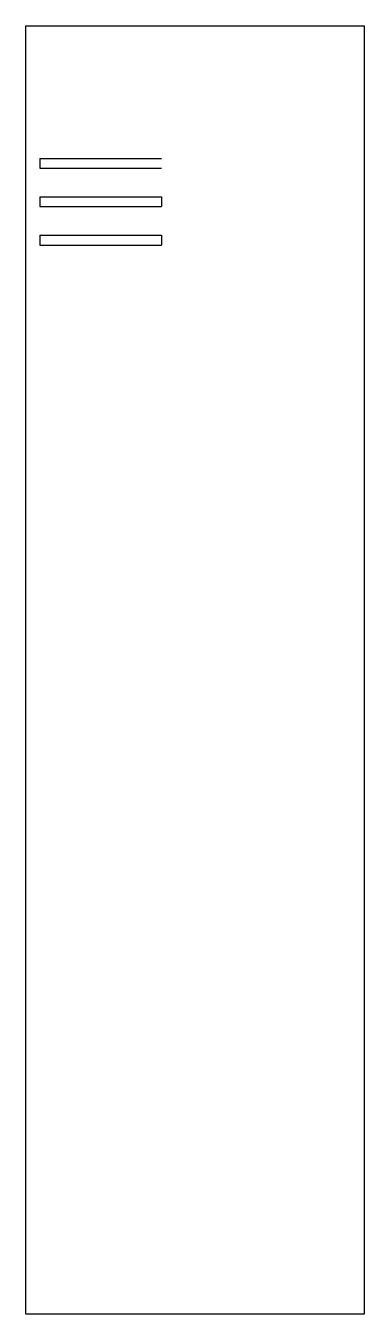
# Model space of a CAD drawing. Header units: millimetres. Extents: x 11677979 to 11979256, y -6468264 to -6387285.
# Drawn here: x 11677979 to 11688250, y -6426420 to -6387285 of the extents above; entities outside this region: 1.
import ezdxf

# ---------------------------------------------------------------- set-up
doc = ezdxf.new("R2010")
doc.units = ezdxf.units.MM
doc.header["$LTSCALE"] = 10
doc.layers.add('A-WALL-CONC', color=6, linetype='Continuous')

msp = doc.modelspace()

# ---------------------------------------------------------------- linework, layer by layer
msp.add_lwpolyline([(11951120, -6462033), (11957334, -6468264), (11979256, -6448956)])
at = {"layer": 'A-WALL-CONC'}
for p, q in [((11678401, -6391312), (11678401, -6391612)), ((11678401, -6391312), (11682099, -6391312)), ((11678401, -6391612), (11682099, -6391612)), ((11678401, -6392479), (11678401, -6392779)), ((11678401, -6392479), (11682099, -6392479)), ((11682099, -6392479), (11682099, -6392779)), ((11678401, -6392779), (11682099, -6392779)), ((11678401, -6393645), (11678401, -6393945)), ((11678401, -6393645), (11682099, -6393645)), ((11682099, -6393645), (11682099, -6393945)), ((11678401, -6393945), (11682099, -6393945))]:
    msp.add_line(p, q, dxfattribs=at)
at = {"layer": 'Defpoints'}
msp.add_lwpolyline([(11677979, -6387285), (11688250, -6387285), (11688250, -6426420), (11677979, -6426420)], close=True, dxfattribs=at)

doc.saveas('drawing.dxf')
